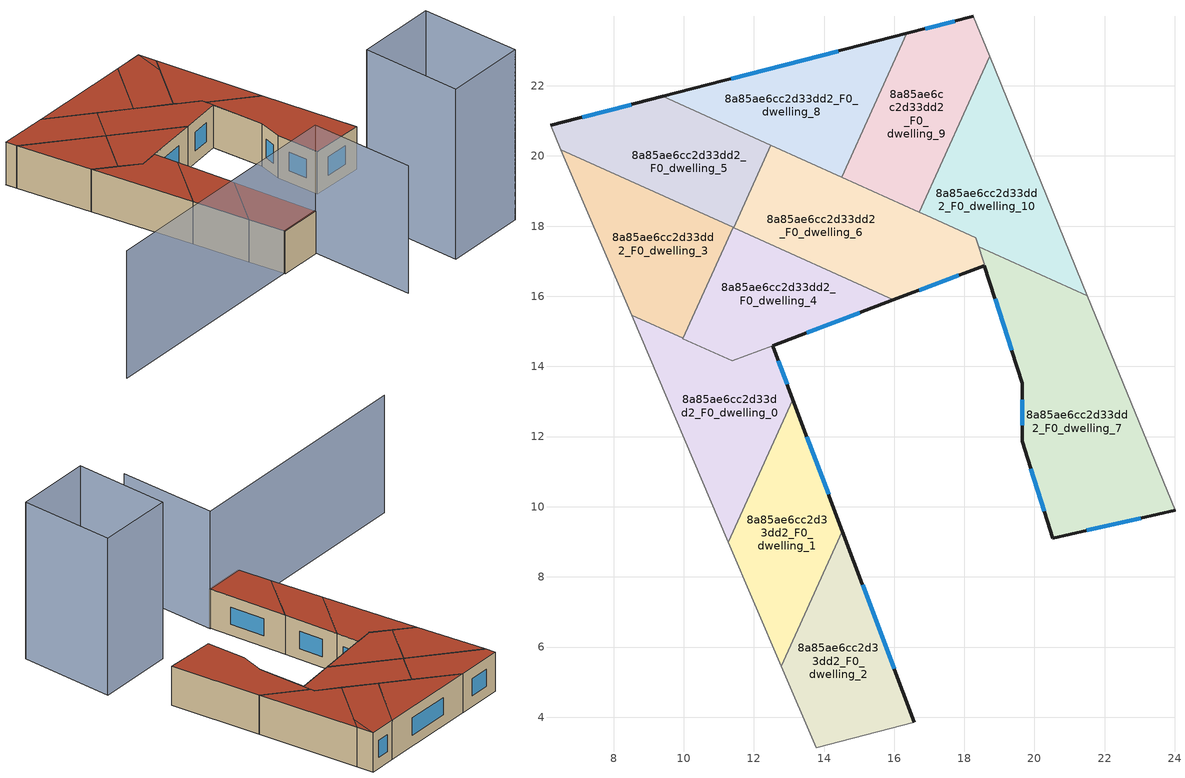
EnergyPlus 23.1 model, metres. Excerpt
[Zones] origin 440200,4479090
8a85ae6cc2d33dd2_F0_dwelling_0
 floor ground (EU_floor_Construction): 12.54,14.59 13.11,13.06 11.28,8.99 8.51,15.46 11.38,14.16 z0
 wall outside (EU_wall_Construction): 13.11,13.06 12.54,14.59 z0:3
 wall adiabatic (EU_wall_Construction): 8.51,15.46 11.28,8.99 z0:3
 wall to 8a85ae6cc2d33dd2_F0_dwelling_1 (EU_wall_Construction): 11.28,8.99 13.11,13.06 z0:3
 wall to 8a85ae6cc2d33dd2_F0_dwelling_3 (EU_wall_Construction): 9.98,14.8 8.51,15.46 z0:3
 wall to 8a85ae6cc2d33dd2_F0_dwelling_4 (EU_wall_Construction): 12.54,14.59 11.39,14.16 9.98,14.8 z0:3
 window (EU_Window_Construction): 12.95,13.49 12.7,14.16 z0.84:2.16
 roof outside (EU_roof_Construction): 11.28,8.99 13.11,13.06 12.54,14.59 11.39,14.16 8.51,15.46 z3
8a85ae6cc2d33dd2_F0_dwelling_1
 floor ground (EU_floor_Construction): 13.11,13.06 14.52,9.3 12.78,5.45 11.28,8.99 z0
 wall outside (EU_wall_Construction): 14.52,9.3 13.11,13.06 z0:3
 wall adiabatic (EU_wall_Construction): 11.28,8.99 12.78,5.45 z0:3
 wall to 8a85ae6cc2d33dd2_F0_dwelling_2 (EU_wall_Construction): 12.79,5.45 14.52,9.3 z0:3
 window (EU_Window_Construction): 14.13,10.36 13.51,12 z0.84:2.16
 roof outside (EU_roof_Construction): 12.78,5.45 14.52,9.3 13.11,13.06 11.28,8.99 z3
8a85ae6cc2d33dd2_F0_dwelling_10
 floor ground (EU_floor_Construction): 18.72,22.85 21.51,16.01 18.41,17.41 18.33,17.67 16.92,18.31 16.71,18.4 z0
 wall adiabatic (EU_wall_Construction): 21.51,16.01 18.72,22.85 z0:3
 wall to 8a85ae6cc2d33dd2_F0_dwelling_7 (EU_wall_Construction): 18.41,17.41 21.51,16.01 z0:3
 wall to 8a85ae6cc2d33dd2_F0_dwelling_9 (EU_wall_Construction): 18.72,22.85 16.71,18.4 z0:3
 wall to 8a85ae6cc2d33dd2_F0_dwelling_6 (EU_wall_Construction): 18.33,17.67 18.41,17.41 / 16.71,18.4 16.92,18.31 18.32,17.67 z0:3
 roof outside (EU_roof_Construction): 21.51,16.01 18.72,22.85 16.71,18.4 16.92,18.31 18.33,17.67 18.41,17.41 z3
8a85ae6cc2d33dd2_F0_dwelling_2
 floor ground (EU_floor_Construction): 14.52,9.3 16.57,3.85 13.78,3.13 12.78,5.45 z0
 wall outside (EU_wall_Construction): 16.57,3.85 14.52,9.3 z0:3
 wall adiabatic (EU_wall_Construction): 12.78,5.45 13.78,3.13 16.57,3.85 z0:3
 window (EU_Window_Construction): 16,5.38 15.1,7.77 z0.84:2.16
 roof outside (EU_roof_Construction): 16.57,3.85 14.52,9.3 12.78,5.45 13.78,3.13 z3
8a85ae6cc2d33dd2_F0_dwelling_3
 floor ground (EU_floor_Construction): 11.41,17.96 9.98,14.8 8.51,15.46 6.5,20.18 z0
 wall adiabatic (EU_wall_Construction): 6.5,20.18 8.51,15.46 z0:3
 wall to 8a85ae6cc2d33dd2_F0_dwelling_5 (EU_wall_Construction): 11.41,17.96 6.5,20.18 z0:3
 wall to 8a85ae6cc2d33dd2_F0_dwelling_4 (EU_wall_Construction): 9.98,14.8 11.41,17.96 z0:3
 roof outside (EU_roof_Construction): 9.98,14.8 11.41,17.96 6.5,20.18 8.51,15.46 z3
8a85ae6cc2d33dd2_F0_dwelling_5
 floor ground (EU_floor_Construction): 12.48,20.31 11.41,17.96 6.5,20.18 6.2,20.87 9.41,21.7 z0; 12.48,20.31 11.42,17.96 11.41,17.96 z0
 wall outside (EU_wall_Construction): 9.41,21.7 6.2,20.87 z0:3
 wall adiabatic (EU_wall_Construction): 6.2,20.87 6.5,20.18 z0:3
 wall to 8a85ae6cc2d33dd2_F0_dwelling_6 (EU_wall_Construction): 11.42,17.96 12.48,20.31 z0:3
 wall to 8a85ae6cc2d33dd2_F0_dwelling_8 (EU_wall_Construction): 12.48,20.31 9.41,21.7 z0:3
 wall to 8a85ae6cc2d33dd2_F0_dwelling_4 (EU_wall_Construction): 11.41,17.96 11.42,17.96 z0:3
 window (EU_Window_Construction): 8.51,21.47 7.1,21.1 z0.84:2.16
 roof outside (EU_roof_Construction): 11.41,17.96 12.48,20.31 9.41,21.7 6.2,20.87 6.5,20.18 z3; 11.42,17.96 12.48,20.31 11.41,17.96 z3
8a85ae6cc2d33dd2_F0_dwelling_6
 floor ground (EU_floor_Construction): 18.57,16.88 15.98,15.9 11.42,17.96 12.4,20.13 z0; 18.32,17.67 19.65,13.52 18.57,16.88 12.4,20.13 12.48,20.31 z0
 wall outside (EU_wall_Construction): 19.65,13.52 18.58,16.88 / 15.98,15.9 18.58,16.88 z0:3
 wall to 8a85ae6cc2d33dd2_F0_dwelling_4 (EU_wall_Construction): 11.42,17.96 15.98,15.9 z0:3
 wall to 8a85ae6cc2d33dd2_F0_dwelling_7 (EU_wall_Construction): 19.66,13.52 18.41,17.41 z0:3
 wall to 8a85ae6cc2d33dd2_F0_dwelling_9 (EU_wall_Construction): 16.71,18.4 14.5,19.4 z0:3
 wall to 8a85ae6cc2d33dd2_F0_dwelling_8 (EU_wall_Construction): 14.5,19.4 12.48,20.31 z0:3
 window (EU_Window_Construction): 19.35,14.46 18.88,15.93 / 16.71,16.17 17.85,16.6 z0.84:2.16
 roof outside (EU_roof_Construction): 19.65,13.52 18.32,17.67 12.48,20.31 11.42,17.96 15.98,15.9 18.57,16.88 z3
8a85ae6cc2d33dd2_F0_dwelling_7
 floor ground (EU_floor_Construction): 21.51,16.01 24.01,9.9 20.51,9.1 19.66,11.86 19.66,13.52 18.41,17.41 z0
 wall outside (EU_wall_Construction): 19.66,13.52 19.66,11.86 20.51,9.1 24.01,9.9 z0:3
 wall adiabatic (EU_wall_Construction): 24.01,9.9 21.51,16.01 z0:3
 window (EU_Window_Construction): 21.49,9.33 23.03,9.67 / 19.9,11.09 20.27,9.88 / 19.66,13.05 19.66,12.33 z0.84:2.16
 roof outside (EU_roof_Construction): 24.01,9.9 21.51,16.01 18.41,17.41 19.66,13.52 19.66,11.86 20.51,9.1 z3
8a85ae6cc2d33dd2_F0_dwelling_8
 floor ground (EU_floor_Construction): 16.35,23.49 14.5,19.4 9.41,21.7 z0
 wall outside (EU_wall_Construction): 16.35,23.49 9.41,21.7 z0:3
 wall to 8a85ae6cc2d33dd2_F0_dwelling_9 (EU_wall_Construction): 14.5,19.4 16.35,23.49 z0:3
 window (EU_Window_Construction): 14.4,22.99 11.36,22.2 z0.84:2.16
 roof outside (EU_roof_Construction): 14.5,19.4 16.35,23.49 9.41,21.7 z3
8a85ae6cc2d33dd2_F0_dwelling_9
 floor ground (EU_floor_Construction): 18.26,23.98 18.72,22.85 16.71,18.4 14.5,19.4 16.35,23.49 z0
 wall outside (EU_wall_Construction): 18.26,23.98 16.35,23.49 z0:3
 wall adiabatic (EU_wall_Construction): 18.72,22.85 18.26,23.98 z0:3
 window (EU_Window_Construction): 17.72,23.85 16.89,23.63 z0.84:2.16
 roof outside (EU_roof_Construction): 16.71,18.4 18.28,21.87 18.26,23.98 16.35,23.49 14.5,19.4 z3; 18.28,21.87 18.72,22.85 18.26,23.98 z3
8a85ae6cc2d33dd2_F0_dwelling_4
 floor ground (EU_floor_Construction): 15.98,15.9 11.39,14.16 9.98,14.8 11.41,17.96 z0
 wall outside (EU_wall_Construction): 12.54,14.59 15.98,15.9 z0:3
 window (EU_Window_Construction): 13.5,14.96 15.01,15.53 z0.84:2.16
 roof outside (EU_roof_Construction): 15.98,15.9 11.41,17.96 9.98,14.8 11.39,14.16 z3
shading: -0.65,-0.59 16.6,3.96 / 16.6,3.96 18.41,-2.91 z0:9; 22.91,-1.55 21.19,5.07 / 21.19,5.07 26.6,6.47 / 26.6,6.47 28.32,-0.15 / 28.32,-0.15 22.91,-1.55 z0:12
[Building]
EU S2 Campaign: North Axis=0; Terrain=City; Solar Distribution=FullExterior
[Site:Location]
Madrid: Latitude=40.5; Longitude=-3.5; Time Zone=1; Elevation=609
[SizingPeriod:WeatherFileDays]
AnnualSizingPeriod: Begin Month=1; Begin Day of Month=1; End Month=12; End Day of Month=31; Day of Week for Start Day=Monday; Use Weather File Daylight Saving Period=No; Use Weather File Rain and Snow Indicators=No
[MATERIAL]
EU_InternalMass_Material: Roughness=MediumRough; Thickness=0.1; Conductivity=1; Density=1800; Specific Heat=900; Thermal Absorptance=0.9; Solar Absorptance=0.7; Visible Absorptance=0.7
[MATERIAL:NOMASS] Roughness=MediumRough; Thermal Absorptance=0.9; Solar Absorptance=0.7; Visible Absorptance=0.7
Name | Thermal Resistance
EU_wall_NoMass; EU_roof_NoMass | 2.16768
EU_floor_NoMass | 1.14339
[WINDOWMATERIAL:SIMPLEGLAZINGSYSTEM]
EU_Window_SimpleGlazing: UFactor=3.23888; Solar Heat Gain Coefficient=0.85; Visible Transmittance=0.85
[CONSTRUCTION]
EU_wall_Construction: EU_wall_NoMass
EU_roof_Construction: EU_roof_NoMass
EU_floor_Construction: EU_floor_NoMass
EU_InternalMass_Construction: EU_InternalMass_Material
EU_Window_Construction: EU_Window_SimpleGlazing
[ZONE] Type=1; Multiplier=1; Ceiling Height=autocalculate; Floor Area=autocalculate; Part of Total Floor Area=Yes
Name | Volume
8a85ae6cc2d33dd2_F0_dwelling_0 | 39.1469
8a85ae6cc2d33dd2_F0_dwelling_1 | 36.8848
8a85ae6cc2d33dd2_F0_dwelling_10 | 39.7211
8a85ae6cc2d33dd2_F0_dwelling_2 | 36.873
8a85ae6cc2d33dd2_F0_dwelling_3 | 36.4376
8a85ae6cc2d33dd2_F0_dwelling_4 | 34.181
8a85ae6cc2d33dd2_F0_dwelling_5 | 37.6864
8a85ae6cc2d33dd2_F0_dwelling_6 | 47.6642
8a85ae6cc2d33dd2_F0_dwelling_7 | 68.1533
8a85ae6cc2d33dd2_F0_dwelling_8 | 37.6783
8a85ae6cc2d33dd2_F0_dwelling_9 | 37.6827
[INTERNALMASS] Construction=EU_InternalMass_Construction
Name | Zone or ZoneList | Surface Area
8a85ae6cc2d33dd2_F0_dwelling_0_EU_InternalMass | 8a85ae6cc2d33dd2_F0_dwelling_0 | 13.0472
8a85ae6cc2d33dd2_F0_dwelling_1_EU_InternalMass | 8a85ae6cc2d33dd2_F0_dwelling_1 | 12.295
8a85ae6cc2d33dd2_F0_dwelling_2_EU_InternalMass | 8a85ae6cc2d33dd2_F0_dwelling_2 | 12.2911
8a85ae6cc2d33dd2_F0_dwelling_3_EU_InternalMass | 8a85ae6cc2d33dd2_F0_dwelling_3 | 12.1466
8a85ae6cc2d33dd2_F0_dwelling_4_EU_InternalMass | 8a85ae6cc2d33dd2_F0_dwelling_4 | 11.3938
8a85ae6cc2d33dd2_F0_dwelling_5_EU_InternalMass | 8a85ae6cc2d33dd2_F0_dwelling_5 | 12.5635
8a85ae6cc2d33dd2_F0_dwelling_6_EU_InternalMass | 8a85ae6cc2d33dd2_F0_dwelling_6 | 15.9142
8a85ae6cc2d33dd2_F0_dwelling_7_EU_InternalMass | 8a85ae6cc2d33dd2_F0_dwelling_7 | 22.7179
8a85ae6cc2d33dd2_F0_dwelling_8_EU_InternalMass | 8a85ae6cc2d33dd2_F0_dwelling_8 | 12.5614
8a85ae6cc2d33dd2_F0_dwelling_9_EU_InternalMass | 8a85ae6cc2d33dd2_F0_dwelling_9 | 12.5616
8a85ae6cc2d33dd2_F0_dwelling_10_EU_InternalMass | 8a85ae6cc2d33dd2_F0_dwelling_10 | 13.2399
[OTHEREQUIPMENT] Fuel Type=Electricity; Design Level Calculation Method=Watts/Area; Power per Zone Floor Area=1; Fraction Latent=0; Fraction Radiant=0; Fraction Lost=0; Carbon Dioxide Generation Rate=0; EndUse Subcategory=EU_Step8_InternalGains
Name | Zone or ZoneList or Space or SpaceList | Schedule
EU_Step8_InternalGain_8a85ae6cc2d33dd2_F0_dwelling_0_f000 | 8a85ae6cc2d33dd2_F0_dwelling_0 | EU_Step8_GainSchedule_8a85ae6cc2d33dd2_F0_dwelling_0_f000
EU_Step8_InternalGain_8a85ae6cc2d33dd2_F0_dwelling_1_f000 | 8a85ae6cc2d33dd2_F0_dwelling_1 | EU_Step8_GainSchedule_8a85ae6cc2d33dd2_F0_dwelling_1_f000
EU_Step8_InternalGain_8a85ae6cc2d33dd2_F0_dwelling_2_f000 | 8a85ae6cc2d33dd2_F0_dwelling_2 | EU_Step8_GainSchedule_8a85ae6cc2d33dd2_F0_dwelling_2_f000
EU_Step8_InternalGain_8a85ae6cc2d33dd2_F0_dwelling_3_f000 | 8a85ae6cc2d33dd2_F0_dwelling_3 | EU_Step8_GainSchedule_8a85ae6cc2d33dd2_F0_dwelling_3_f000
EU_Step8_InternalGain_8a85ae6cc2d33dd2_F0_dwelling_4_f000 | 8a85ae6cc2d33dd2_F0_dwelling_4 | EU_Step8_GainSchedule_8a85ae6cc2d33dd2_F0_dwelling_4_f000
EU_Step8_InternalGain_8a85ae6cc2d33dd2_F0_dwelling_5_f000 | 8a85ae6cc2d33dd2_F0_dwelling_5 | EU_Step8_GainSchedule_8a85ae6cc2d33dd2_F0_dwelling_5_f000
EU_Step8_InternalGain_8a85ae6cc2d33dd2_F0_dwelling_6_f000 | 8a85ae6cc2d33dd2_F0_dwelling_6 | EU_Step8_GainSchedule_8a85ae6cc2d33dd2_F0_dwelling_6_f000
EU_Step8_InternalGain_8a85ae6cc2d33dd2_F0_dwelling_7_f000 | 8a85ae6cc2d33dd2_F0_dwelling_7 | EU_Step8_GainSchedule_8a85ae6cc2d33dd2_F0_dwelling_7_f000
EU_Step8_InternalGain_8a85ae6cc2d33dd2_F0_dwelling_8_f000 | 8a85ae6cc2d33dd2_F0_dwelling_8 | EU_Step8_GainSchedule_8a85ae6cc2d33dd2_F0_dwelling_8_f000
EU_Step8_InternalGain_8a85ae6cc2d33dd2_F0_dwelling_9_f000 | 8a85ae6cc2d33dd2_F0_dwelling_9 | EU_Step8_GainSchedule_8a85ae6cc2d33dd2_F0_dwelling_9_f000
EU_Step8_InternalGain_8a85ae6cc2d33dd2_F0_dwelling_10_f000 | 8a85ae6cc2d33dd2_F0_dwelling_10 | EU_Step8_GainSchedule_8a85ae6cc2d33dd2_F0_dwelling_10_f000
[ZONEVENTILATION:DESIGNFLOWRATE] Schedule=EU_AlwaysOn; Design Flow Rate Calculation Method=AirChanges/Hour; Air Changes per Hour=0.480546; Ventilation Type=Natural; Fan Pressure Rise=0; Fan Total Efficiency=1; Constant Term Coefficient=1; Temperature Term Coefficient=0; Velocity Term Coefficient=0; Velocity Squared Term Coefficient=0; Minimum Indoor Temperature=-100; Maximum Indoor Temperature=100; Delta Temperature=-100; Minimum Outdoor Temperature=-100; Maximum Outdoor Temperature=100; Maximum Wind Speed=40
Name | Zone or ZoneList or Space or SpaceList
EU_ConstantAir_8a85ae6cc2d33dd2_F0_dwelling_0 | 8a85ae6cc2d33dd2_F0_dwelling_0
EU_ConstantAir_8a85ae6cc2d33dd2_F0_dwelling_1 | 8a85ae6cc2d33dd2_F0_dwelling_1
EU_ConstantAir_8a85ae6cc2d33dd2_F0_dwelling_2 | 8a85ae6cc2d33dd2_F0_dwelling_2
EU_ConstantAir_8a85ae6cc2d33dd2_F0_dwelling_3 | 8a85ae6cc2d33dd2_F0_dwelling_3
EU_ConstantAir_8a85ae6cc2d33dd2_F0_dwelling_4 | 8a85ae6cc2d33dd2_F0_dwelling_4
EU_ConstantAir_8a85ae6cc2d33dd2_F0_dwelling_5 | 8a85ae6cc2d33dd2_F0_dwelling_5
EU_ConstantAir_8a85ae6cc2d33dd2_F0_dwelling_6 | 8a85ae6cc2d33dd2_F0_dwelling_6
EU_ConstantAir_8a85ae6cc2d33dd2_F0_dwelling_7 | 8a85ae6cc2d33dd2_F0_dwelling_7
EU_ConstantAir_8a85ae6cc2d33dd2_F0_dwelling_8 | 8a85ae6cc2d33dd2_F0_dwelling_8
EU_ConstantAir_8a85ae6cc2d33dd2_F0_dwelling_9 | 8a85ae6cc2d33dd2_F0_dwelling_9
EU_ConstantAir_8a85ae6cc2d33dd2_F0_dwelling_10 | 8a85ae6cc2d33dd2_F0_dwelling_10
[HVACTEMPLATE:THERMOSTAT] Constant Heating Setpoint=20; Constant Cooling Setpoint=50
EU_HeatOnly_8a85ae6cc2d33dd2_F0_dwelling_0; EU_HeatOnly_8a85ae6cc2d33dd2_F0_dwelling_1; EU_HeatOnly_8a85ae6cc2d33dd2_F0_dwelling_2; EU_HeatOnly_8a85ae6cc2d33dd2_F0_dwelling_3; EU_HeatOnly_8a85ae6cc2d33dd2_F0_dwelling_4; EU_HeatOnly_8a85ae6cc2d33dd2_F0_dwelling_5; EU_HeatOnly_8a85ae6cc2d33dd2_F0_dwelling_6; EU_HeatOnly_8a85ae6cc2d33dd2_F0_dwelling_7; EU_HeatOnly_8a85ae6cc2d33dd2_F0_dwelling_8; EU_HeatOnly_8a85ae6cc2d33dd2_F0_dwelling_9; EU_HeatOnly_8a85ae6cc2d33dd2_F0_dwelling_10
[HVACTEMPLATE:ZONE:IDEALLOADSAIRSYSTEM] System Availability Schedule=EU_AlwaysOn; Maximum Heating Supply Air Temperature=50; Minimum Cooling Supply Air Temperature=13; Maximum Heating Supply Air Humidity Ratio=0.0156; Minimum Cooling Supply Air Humidity Ratio=0.0077; Heating Limit=NoLimit; Cooling Limit=NoLimit; Heating Availability Schedule=EU_AlwaysOn; Cooling Availability Schedule=EU_CoolingOff; Dehumidification Control Type=ConstantSensibleHeatRatio; Cooling Sensible Heat Ratio=0.7; Dehumidification Setpoint=60; Humidification Control Type=None; Humidification Setpoint=30; Outdoor Air Method=None; Outdoor Air Flow Rate per Person=0.00944; Outdoor Air Flow Rate per Zone Floor Area=0; Outdoor Air Flow Rate per Zone=0; Demand Controlled Ventilation Type=None; Outdoor Air Economizer Type=NoEconomizer; Heat Recovery Type=None; Sensible Heat Recovery Effectiveness=0.7; Latent Heat Recovery Effectiveness=0.65
Name | Template Thermostat
8a85ae6cc2d33dd2_F0_dwelling_0 | EU_HeatOnly_8a85ae6cc2d33dd2_F0_dwelling_0
8a85ae6cc2d33dd2_F0_dwelling_1 | EU_HeatOnly_8a85ae6cc2d33dd2_F0_dwelling_1
8a85ae6cc2d33dd2_F0_dwelling_2 | EU_HeatOnly_8a85ae6cc2d33dd2_F0_dwelling_2
8a85ae6cc2d33dd2_F0_dwelling_3 | EU_HeatOnly_8a85ae6cc2d33dd2_F0_dwelling_3
8a85ae6cc2d33dd2_F0_dwelling_4 | EU_HeatOnly_8a85ae6cc2d33dd2_F0_dwelling_4
8a85ae6cc2d33dd2_F0_dwelling_5 | EU_HeatOnly_8a85ae6cc2d33dd2_F0_dwelling_5
8a85ae6cc2d33dd2_F0_dwelling_6 | EU_HeatOnly_8a85ae6cc2d33dd2_F0_dwelling_6
8a85ae6cc2d33dd2_F0_dwelling_7 | EU_HeatOnly_8a85ae6cc2d33dd2_F0_dwelling_7
8a85ae6cc2d33dd2_F0_dwelling_8 | EU_HeatOnly_8a85ae6cc2d33dd2_F0_dwelling_8
8a85ae6cc2d33dd2_F0_dwelling_9 | EU_HeatOnly_8a85ae6cc2d33dd2_F0_dwelling_9
8a85ae6cc2d33dd2_F0_dwelling_10 | EU_HeatOnly_8a85ae6cc2d33dd2_F0_dwelling_10
[SIZING:ZONE] Zone Cooling Design Supply Air Temperature Input Method=SupplyAirTemperature; Zone Cooling Design Supply Air Temperature=13; Zone Heating Design Supply Air Temperature Input Method=SupplyAirTemperature; Zone Heating Design Supply Air Temperature=50; Zone Cooling Design Supply Air Humidity Ratio=0.008; Zone Heating Design Supply Air Humidity Ratio=0.008; Cooling Design Air Flow Method=DesignDay; Cooling Design Air Flow Rate=0; Cooling Minimum Air Flow per Zone Floor Area=0.000762; Cooling Minimum Air Flow=0; Cooling Minimum Air Flow Fraction=0.2; Heating Design Air Flow Method=DesignDay; Heating Design Air Flow Rate=0; Heating Maximum Air Flow per Zone Floor Area=0.002032; Heating Maximum Air Flow=0.141576; Heating Maximum Air Flow Fraction=0.3; Account for Dedicated Outdoor Air System=No; Dedicated Outdoor Air System Control Strategy=NeutralSupplyAir; Dedicated Outdoor Air Low Setpoint Temperature for Design=autosize; Dedicated Outdoor Air High Setpoint Temperature for Design=autosize; Zone Load Sizing Method=Sensible Load Only No Latent Load; Zone Latent Cooling Design Supply Air Humidity Ratio Input Method=HumidityRatioDifference; Zone Cooling Design Supply Air Humidity Ratio Difference=0.005; Zone Latent Heating Design Supply Air Humidity Ratio Input Method=HumidityRatioDifference; Zone Humidification Design Supply Air Humidity Ratio Difference=0.005
8a85ae6cc2d33dd2_F0_dwelling_0; 8a85ae6cc2d33dd2_F0_dwelling_1; 8a85ae6cc2d33dd2_F0_dwelling_2; 8a85ae6cc2d33dd2_F0_dwelling_3; 8a85ae6cc2d33dd2_F0_dwelling_4; 8a85ae6cc2d33dd2_F0_dwelling_5; 8a85ae6cc2d33dd2_F0_dwelling_6; 8a85ae6cc2d33dd2_F0_dwelling_7; 8a85ae6cc2d33dd2_F0_dwelling_8; 8a85ae6cc2d33dd2_F0_dwelling_9; 8a85ae6cc2d33dd2_F0_dwelling_10
[SCHEDULE:CONSTANT]
Name | Hourly Value
EU_AlwaysOn | 1
EU_CoolingOff | 0
[SCHEDULE:FILE] Column Number=1; Rows to Skip at Top=0; Number of Hours of Data=8760; Column Separator=Comma; Interpolate to Timestep=No; Minutes per Item=60; Adjust Schedule for Daylight Savings=Yes
Name | File
EU_Step8_GainSchedule_8a85ae6cc2d33dd2_F0_dwelling_0_f000 | ../../schedules/8a85ae6cc2d33dd2/8a85ae6cc2d33dd2_F0_dwelling_0_f000_gain.csv
EU_Step8_GainSchedule_8a85ae6cc2d33dd2_F0_dwelling_1_f000 | ../../schedules/8a85ae6cc2d33dd2/8a85ae6cc2d33dd2_F0_dwelling_1_f000_gain.csv
EU_Step8_GainSchedule_8a85ae6cc2d33dd2_F0_dwelling_2_f000 | ../../schedules/8a85ae6cc2d33dd2/8a85ae6cc2d33dd2_F0_dwelling_2_f000_gain.csv
EU_Step8_GainSchedule_8a85ae6cc2d33dd2_F0_dwelling_3_f000 | ../../schedules/8a85ae6cc2d33dd2/8a85ae6cc2d33dd2_F0_dwelling_3_f000_gain.csv
EU_Step8_GainSchedule_8a85ae6cc2d33dd2_F0_dwelling_4_f000 | ../../schedules/8a85ae6cc2d33dd2/8a85ae6cc2d33dd2_F0_dwelling_4_f000_gain.csv
EU_Step8_GainSchedule_8a85ae6cc2d33dd2_F0_dwelling_5_f000 | ../../schedules/8a85ae6cc2d33dd2/8a85ae6cc2d33dd2_F0_dwelling_5_f000_gain.csv
EU_Step8_GainSchedule_8a85ae6cc2d33dd2_F0_dwelling_6_f000 | ../../schedules/8a85ae6cc2d33dd2/8a85ae6cc2d33dd2_F0_dwelling_6_f000_gain.csv
EU_Step8_GainSchedule_8a85ae6cc2d33dd2_F0_dwelling_7_f000 | ../../schedules/8a85ae6cc2d33dd2/8a85ae6cc2d33dd2_F0_dwelling_7_f000_gain.csv
EU_Step8_GainSchedule_8a85ae6cc2d33dd2_F0_dwelling_8_f000 | ../../schedules/8a85ae6cc2d33dd2/8a85ae6cc2d33dd2_F0_dwelling_8_f000_gain.csv
EU_Step8_GainSchedule_8a85ae6cc2d33dd2_F0_dwelling_9_f000 | ../../schedules/8a85ae6cc2d33dd2/8a85ae6cc2d33dd2_F0_dwelling_9_f000_gain.csv
EU_Step8_GainSchedule_8a85ae6cc2d33dd2_F0_dwelling_10_f000 | ../../schedules/8a85ae6cc2d33dd2/8a85ae6cc2d33dd2_F0_dwelling_10_f000_gain.csv
